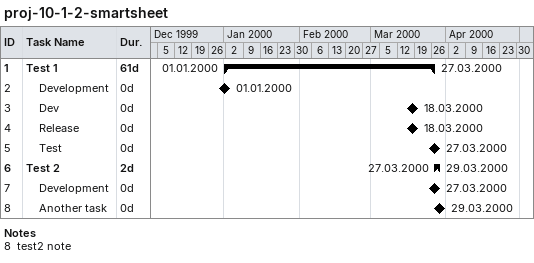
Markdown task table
proj-10-1-2-smartsheet

| ID | Level | Task | Duration | Start | Finish |
|---|---|---|---|---|---|
| 1 | 1 | **Test 1** | 61d | 2000-01-01 | 2000-03-27 |
| 2 | 2 | Development | 0d | 2000-01-01 | 2000-01-01 |
| 3 | 2 | Dev | 0d | 2000-03-18 | 2000-03-18 |
| 4 | 2 | Release | 0d | 2000-03-18 | 2000-03-18 |
| 5 | 2 | Test | 0d | 2000-03-27 | 2000-03-27 |
| 6 | 1 | **Test 2** | 2d | 2000-03-27 | 2000-03-29 |
| 7 | 2 | Development | 0d | 2000-03-27 | 2000-03-27 |
| 8 | 2 | Another task | 0d | 2000-03-29 | 2000-03-29 |

Notes
- 8: test2 note
